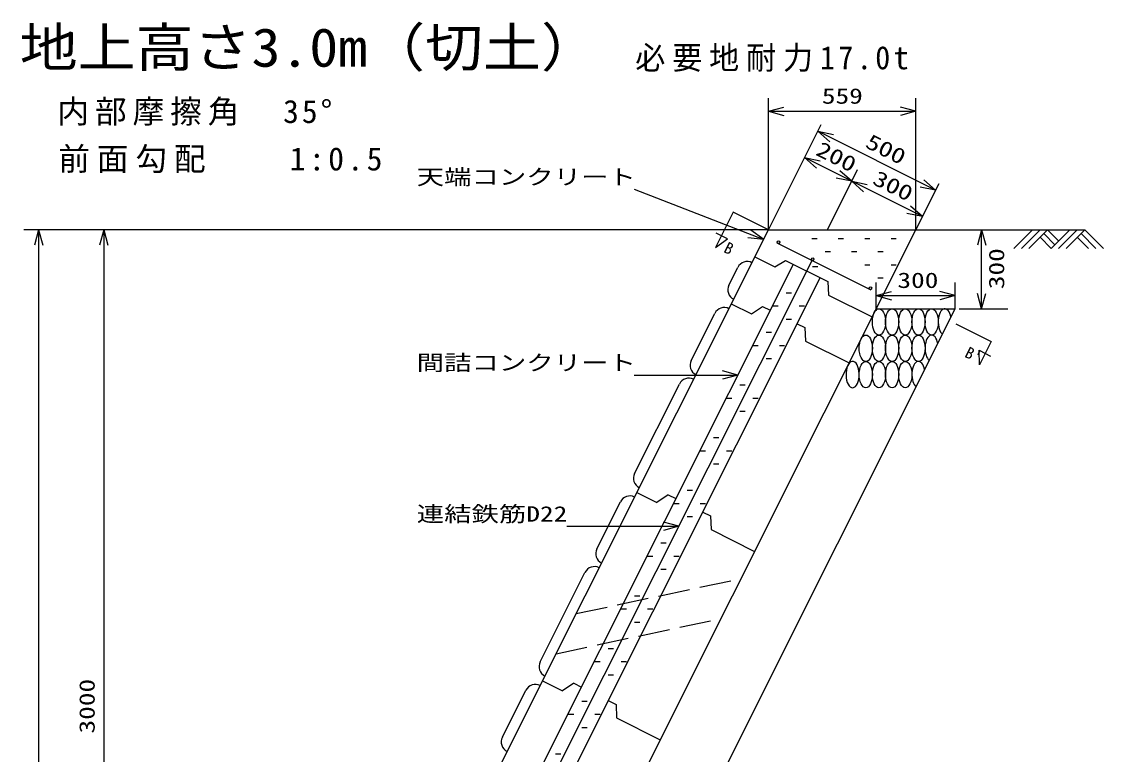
# Model space of a CAD drawing. Units: millimetres, scale not verified. Extents: x -10580 to 10511, y -7658 to 7278.
# Drawn here: x 5851 to 9957, y 2288 to 5070 of the extents above; entities that cross this region are included whole.
import ezdxf
from ezdxf.enums import TextEntityAlignment as Align

# ---------------------------------------------------------------- set-up
doc = ezdxf.new("R2010")
doc.units = ezdxf.units.MM
doc.header["$LTSCALE"] = 40
doc.linetypes.add('DASHED3', pattern=[4, 3, -1])
doc.layers.add('0-0', color=7, linetype='Continuous')
doc.styles.add('ＭＳ ゴシック', font='')
doc.styles.get('ＭＳ ゴシック').set_extended_font_data('MS Gothic')

msp = doc.modelspace()

# ---------------------------------------------------------------- linework, layer by layer
at = {"layer": '0-0'}
for p, q in [((8686.14, 4279.69), (8686.14, 4779.69)), ((9245.39, 4279.69), (9245.39, 4779.69)), ((8686.14, 4729.69), (8744.1, 4745.22)), ((8686.14, 4729.69), (9245.39, 4729.69)), ((8686.14, 4729.69), (8744.1, 4714.16)), ((9245.39, 4729.69), (9187.44, 4745.22)), ((9245.39, 4729.69), (9187.44, 4714.16)), ((8686.14, 4279.69), (8886.59, 4679.69)), ((9320.56, 4429.69), (8873.56, 4653.69)), ((8873.56, 4653.69), (8932.33, 4641.61)), ((8873.56, 4653.69), (8918.42, 4613.84)), ((8822.97, 4553.93), (8881.74, 4541.85)), ((8822.97, 4553.93), (8867.83, 4514.08)), ((8909.85, 4279.69), (9024.66, 4508.79)), ((9002.25, 4464.09), (8943.48, 4476.17)), ((9002.25, 4464.09), (8957.4, 4503.94)), ((9002.25, 4464.09), (9061.02, 4452.01)), ((9002.25, 4464.09), (9047.11, 4424.24)), ((9245.39, 4279.69), (9333.59, 4455.69)), ((9320.56, 4429.69), (9261.79, 4441.77)), ((9320.56, 4429.69), (9275.7, 4469.54)), ((8175.9, 4433.6), (8667.95, 4243.4)), ((9270.44, 4329.69), (9225.59, 4369.54)), ((9270.44, 4329.69), (9211.67, 4341.77)), ((8686.14, 4279.69), (5860, 4279.69)), ((5915.79, 4279.69), (5900.26, 4221.74)), ((5915.79, 4279.69), (5931.32, 4221.74)), ((5915.79, 4279.69), (5915.79, 279.69)), ((6162.84, 4279.69), (6147.31, 4221.74)), ((6162.84, 4279.69), (6178.37, 4221.74)), ((6162.84, 4279.69), (6162.84, 1279.69)), ((8667.95, 4243.39), (8619.49, 4278.77)), ((9245.39, 4279.69), (9886.56, 4279.69)), ((9495.06, 4279.69), (9479.52, 4221.74)), ((9495.06, 3979.69), (9495.06, 4279.69)), ((9495.06, 4279.69), (9510.58, 4221.74)), ((9688.58, 4279.69), (9617.86, 4208.98)), ((9716.86, 4279.69), (9646.15, 4208.98)), ((9745.14, 4279.69), (9674.43, 4208.98)), ((9745.14, 4279.69), (9787.57, 4237.27)), ((9829.99, 4279.69), (9759.28, 4208.98)), ((9858.28, 4279.69), (9787.57, 4208.98)), ((9886.56, 4279.69), (9815.85, 4208.98)), ((9886.56, 4279.69), (9957.27, 4208.98)), ((8667.95, 4243.39), (8608.3, 4249.81)), ((8851.28, 4247.19), (8871.28, 4247.19)), ((8951.28, 4247.19), (8971.28, 4247.19)), ((9051.28, 4247.19), (9071.28, 4247.19)), ((9151.28, 4247.19), (9171.28, 4247.19)), ((9716.86, 4251.41), (9759.28, 4208.98)), ((9731, 4265.55), (9773.43, 4223.13)), ((9858.28, 4251.41), (9900.7, 4208.98)), ((9872.42, 4265.55), (9928.99, 4208.98)), ((8901.28, 4197.19), (8921.28, 4197.19)), ((9001.28, 4197.19), (9021.28, 4197.19)), ((9101.27, 4197.19), (9121.28, 4197.19)), ((9051.28, 4147.19), (9071.28, 4147.19)), ((9151.28, 4147.19), (9171.28, 4147.19)), ((8852.98, 4140.78), (8872.98, 4140.78)), ((9095.05, 3979.69), (9095.05, 4079.69)), ((9101.27, 4097.19), (9121.28, 4097.19)), ((9395.05, 3979.69), (9395.05, 4079.69)), ((8752.98, 4040.78), (8772.98, 4040.78)), ((8852.98, 4040.78), (8853.88, 4040.78)), ((9095.05, 4029.69), (9153.01, 4045.22)), ((9095.05, 4029.69), (9395.05, 4029.69)), ((9095.05, 4029.69), (9153.01, 4014.16)), ((9395.05, 4029.69), (9337.1, 4045.22)), ((9395.05, 4029.69), (9337.1, 4014.16)), ((9495.06, 3979.69), (9479.52, 4037.65)), ((9495.06, 3979.69), (9510.58, 4037.65)), ((8702.98, 3990.78), (8722.98, 3990.78)), ((8802.98, 3990.78), (8822.98, 3990.78)), ((9410.05, 3979.69), (9595.05, 3979.69)), ((8752.98, 3940.78), (8772.98, 3940.78)), ((8802.98, 3940.78), (8803.77, 3940.78)), ((8677.36, 3890.79), (8697.36, 3890.79)), ((8627.36, 3840.79), (8647.36, 3840.79)), ((8727.36, 3840.79), (8747.36, 3840.79)), ((8677.36, 3790.79), (8697.36, 3790.79)), ((8569.74, 3728.23), (8511.79, 3743.76)), ((8175.89, 3728.23), (8569.74, 3728.23)), ((8569.74, 3728.23), (8511.79, 3712.7)), ((8577.36, 3690.79), (8597.36, 3690.79)), ((8527.36, 3640.79), (8547.36, 3640.79)), ((8627.36, 3640.79), (8647.36, 3640.79)), ((8577.36, 3590.78), (8597.36, 3590.78)), ((8477.36, 3490.78), (8497.36, 3490.78)), ((8427.36, 3440.78), (8447.36, 3440.78)), ((8527.36, 3440.78), (8547.36, 3440.78)), ((8477.36, 3390.78), (8497.36, 3390.78)), ((8377.36, 3290.78), (8397.36, 3290.78)), ((8477.36, 3290.78), (8478.04, 3290.78)), ((8327.36, 3240.78), (8347.36, 3240.78)), ((8427.36, 3240.78), (8447.36, 3240.78)), ((8345.85, 3154.22), (8287.9, 3169.75)), ((8377.36, 3190.78), (8397.36, 3190.78)), ((8427.36, 3190.78), (8427.93, 3190.78)), ((7920.89, 3154.22), (8345.85, 3154.22)), ((8345.85, 3154.22), (8287.9, 3138.69)), ((8277.36, 3090.78), (8297.36, 3090.78)), ((8377.36, 3090.78), (8377.82, 3090.78)), ((8227.36, 3040.78), (8247.36, 3040.78)), ((8327.36, 3040.78), (8347.36, 3040.78)), ((8277.36, 2990.78), (8297.36, 2990.78)), ((8327.36, 2990.78), (8327.71, 2990.78)), ((8177.36, 2890.78), (8197.36, 2890.78)), ((8277.36, 2890.78), (8277.59, 2890.78)), ((8127.36, 2840.78), (8147.36, 2840.78)), ((8227.36, 2840.78), (8247.36, 2840.78)), ((8177.36, 2790.78), (8197.36, 2790.78)), ((8227.36, 2790.78), (8227.48, 2790.78)), ((8077.36, 2690.78), (8097.36, 2690.78)), ((8177.36, 2690.78), (8177.37, 2690.78)), ((8027.36, 2640.78), (8047.36, 2640.78)), ((8127.36, 2640.78), (8147.36, 2640.78)), ((8077.36, 2590.78), (8097.36, 2590.78)), ((7977.36, 2490.78), (7997.36, 2490.78)), ((7927.36, 2440.78), (7947.36, 2440.78)), ((8027.36, 2440.78), (8047.36, 2440.78)), ((7977.36, 2390.78), (7997.36, 2390.78)), ((7877.36, 2290.78), (7897.36, 2290.78))]:
    msp.add_line(p, q, dxfattribs=at)
at = {"layer": '0-0', "color": 3}
for p, q in [((8552.04, 4346.89), (8484.84, 4212.79)), ((8686.14, 4279.69), (8552.04, 4346.89))]:
    msp.add_line(p, q, dxfattribs=at)
at = {"layer": '0-0', "color": 2}
for p, q in [((6932.23, 779.69), (8686.14, 4279.69)), ((7379.23, 555.69), (9245.38, 4279.69)), ((8686.14, 4279.69), (9245.39, 4279.69)), ((7060.07, 715.62), (8780.53, 4148.86)), ((8634.68, 4176.99), (8710.67, 4138.91)), ((8710.67, 4138.91), (8751.03, 4163.65)), ((8751.03, 4163.65), (8911.95, 4083.01)), ((8536.19, 4069.75), (8569.88, 4136.98)), ((7161.99, 664.55), (8882.45, 4097.79)), ((8911.95, 4083.01), (8914.14, 4031.57)), ((8914.14, 4031.57), (9079.52, 3948.7)), ((8545.07, 3998.19), (8621.07, 3960.11)), ((8621.07, 3960.11), (8663.61, 3989.12)), ((8663.61, 3989.12), (8693.11, 3974.34)), ((8089.15, 1373.72), (9395.05, 3979.69)), ((8392.83, 3783.66), (8482.43, 3962.47)), ((9095.05, 3979.69), (9395.05, 3979.69)), ((8794.97, 3923.29), (8824.47, 3908.51)), ((8824.47, 3908.51), (8826.69, 3857.07)), ((8826.69, 3857.07), (8992.07, 3774.19)), ((8177.78, 3354.53), (8348.03, 3694.26)), ((8034.42, 3068.44), (8124.02, 3247.25)), ((8186.66, 3282.97), (8262.66, 3244.88)), ((8305.19, 3273.9), (8262.66, 3244.88)), ((8305.19, 3273.9), (8334.7, 3259.12)), ((8436.57, 3208.07), (8466.08, 3193.28)), ((8466.08, 3193.28), (8468.28, 3141.84)), ((8468.28, 3141.84), (8633.66, 3058.97)), ((7819.37, 2639.31), (7989.62, 2979.04)), ((7828.25, 2567.74), (7904.24, 2529.66)), ((7946.77, 2558.69), (7904.24, 2529.66)), ((7946.77, 2558.69), (7976.27, 2543.9)), ((7676.01, 2353.22), (7765.61, 2532.02)), ((8078.17, 2492.84), (8107.67, 2478.06)), ((8107.67, 2478.06), (8109.87, 2426.62)), ((8109.87, 2426.62), (8275.25, 2343.74))]:
    msp.add_line(p, q, dxfattribs=at)
at = {"layer": '0-0', "color": 5}
for p, q in [((8717.55, 4230.76), (9075.16, 4051.55)), ((7111.03, 690.09), (8851.65, 4163.56))]:
    msp.add_line(p, q, dxfattribs=at)
at = {"layer": '0-0', "linetype": 'DASHED3'}
for p, q in [((7955.93, 2822.54), (8582.14, 2956.15)), ((7879.77, 2670.56), (8505.97, 2804.17))]:
    msp.add_line(p, q, dxfattribs=at)
at = {"layer": '0-0'}
msp.add_lwpolyline([(9270.44, 4329.69), (9002.25, 4464.09), (8822.97, 4553.93)], dxfattribs=at)
at = {"layer": '0-0', "color": 3}
for points in [[(8484.84, 4212.79), (8530.13, 4245.8), (8487.01, 4266.6)], [(9397.56, 3923.19), (9531.66, 3855.99), (9486.86, 3766.58), (9486.2, 3822.62), (9528.67, 3800.54)]]:
    msp.add_lwpolyline(points, dxfattribs=at)
at = {"layer": '0-0', "color": 5}
for centre in [(8724.26, 4232.99), (8853.89, 4168.03), (9072.93, 4058.27)]:
    msp.add_circle(centre, 5, dxfattribs=at)
at = {"layer": '0-0', "color": 2}
for centre, start, end in [((8605.64, 4119.06), 63.38081, 153.38367), ((8571.95, 4051.83), 153.38316, 243.38383), ((8518.2, 3944.55), 63.38333, 153.38376), ((8428.59, 3765.74), 153.38383, 243.384), ((8383.79, 3676.34), 63.38148, 153.38376), ((8213.54, 3336.61), 153.38359, 243.38434), ((8159.78, 3229.33), 63.38333, 153.38376), ((8070.18, 3050.52), 153.38383, 243.384), ((8025.38, 2961.12), 63.38148, 153.38376), ((7855.13, 2621.39), 153.38359, 243.38434), ((7801.37, 2514.1), 63.38333, 153.38376), ((7711.77, 2335.3), 153.38383, 243.384)]:
    msp.add_arc(centre, 40, start, end, dxfattribs=at)
at = {"layer": '0-0'}
for centre in [(9105.43, 3930.19), (9155.43, 3930.19), (9205.43, 3930.19), (9255.43, 3930.19), (9305.43, 3930.19), (9055.43, 3830.19), (9105.43, 3830.19), (9155.43, 3830.19), (9205.43, 3830.19), (9255.43, 3830.19), (9055.43, 3730.19), (9105.43, 3730.19), (9155.43, 3730.19), (9205.43, 3730.19)]:
    msp.add_ellipse(centre, major_axis=(0, 50), ratio=0.5, dxfattribs=at)
for centre, start_param, end_param in [((9355.43, 3930.19), 5.0647209, 9.0702108), ((9305.43, 3830.19), 5.0682352, 9.0667125), ((9005.43, 3730.19), 1.4206502, 7.7038329), ((9255.43, 3730.19), 5.071683, 9.0632376)]:
    msp.add_ellipse(centre, major_axis=(0, 50), ratio=0.5, start_param=start_param, end_param=end_param, dxfattribs=at)

# ---------------------------------------------------------------- texts
at = {"layer": '0-0', "color": 3, "style": 'ＭＳ ゴシック', "width": 1.1}
msp.add_text('地上高さ3.0m（切土）', height=146.6, dxfattribs=at).set_placement((5844.09, 4854.83), align=Align.BOTTOM_LEFT)
at = {"layer": '0-0', "style": 'ＭＳ ゴシック', "width": 1.3}
for s, p in [('559', (8888.73, 4740.71)), ('天端コンクリート', (7350.89, 4433.6)), ('300', (9175.42, 4041.31)), ('間詰コンクリート', (7350.89, 3728.23)), ('連結鉄筋D22', (7350.89, 3154.22))]:
    msp.add_text(s, height=58.65, dxfattribs=at).set_placement(p, align=Align.BOTTOM_LEFT)
for s, rotation, p in [('500', 333.383, (9041.58, 4578.91)), ('200', 333.384, (8853.52, 4549.98)), ('300', 333.384, (9068.7, 4439.67)), ('300', 90, (9598.57, 4054.26)), ('3000', 90, (6146.3, 2367.54))]:
    msp.add_text(s, height=58.65, rotation=rotation, dxfattribs=at).set_placement(p, align=Align.BOTTOM_LEFT)
at = {"layer": '0-0', "color": 4, "style": 'ＭＳ ゴシック'}
for s, rotation, p in [('B', 333.382, (8506.88, 4184.95)), ("B'", 333.384, (9421.26, 3787.09))]:
    msp.add_text(s, height=43.99, rotation=rotation, dxfattribs=at).set_placement(p, align=Align.BOTTOM_LEFT)
at = {"layer": '0-0', "char_height": 87.98, "attachment_point": 7, "style": 'ＭＳ ゴシック'}
for s, insert in [('\\T1.23;\\W0.95;必要地耐力17.0t', (8180.41, 4879)), ('\\T1.19;\u3000内部摩擦角\u300035°', (5844.09, 4674.83)), ('\\T1.22;\u3000前面勾配\u3000\u30001:0.5', (5844.09, 4494.83))]:
    msp.add_mtext(s, dxfattribs=dict(at, insert=insert))

doc.saveas('drawing.dxf')
